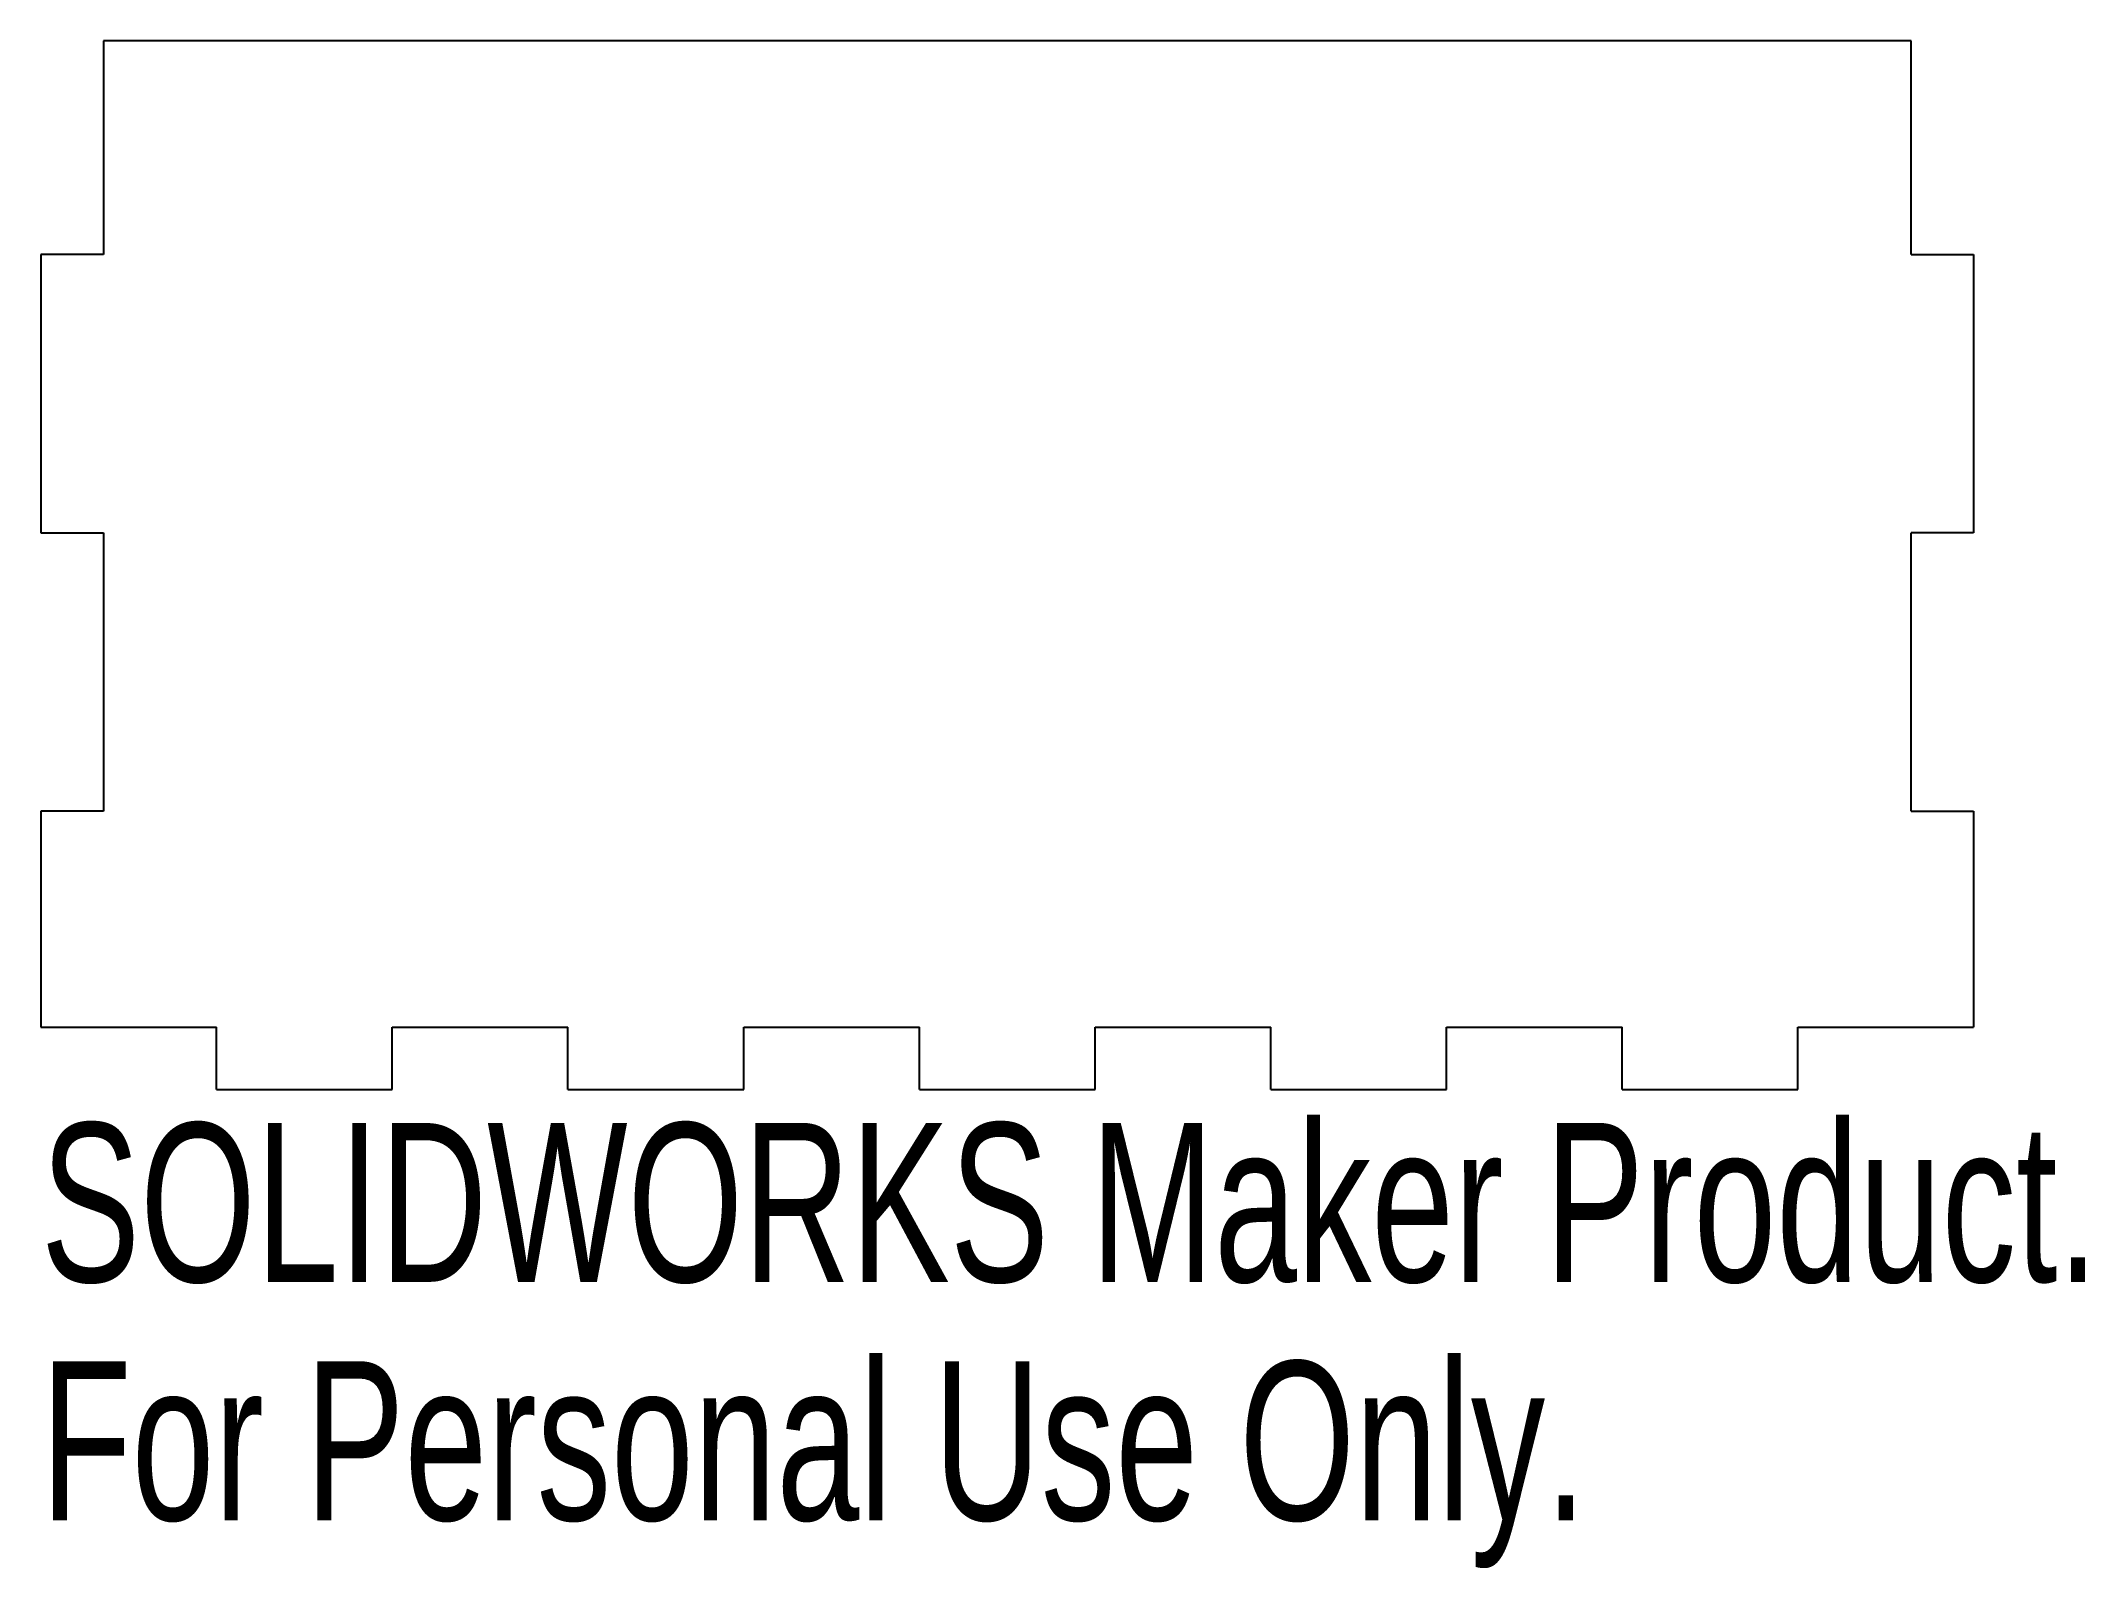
# Model space of a CAD drawing. Header units: millimetres. Extents: x -29.4 to 32.8, y -16.5 to 30.
import ezdxf

# ---------------------------------------------------------------- set-up
doc = ezdxf.new("R2010")
doc.units = ezdxf.units.MM
doc.styles.add('SLDTEXTSTYLE0', font='TXT', dxfattribs={"width": 0.7})

msp = doc.modelspace()

# ---------------------------------------------------------------- linework, layer by layer
at = {"color": 7, "linetype": 'Continuous', "lineweight": 25}
for p, q in [((27.5, 30), (-27.5, 30)), ((-27.5, 30), (-27.5, 23.5)), ((27.5, 23.5), (27.5, 30)), ((-27.5, 23.5), (-29.4, 23.5)), ((-29.4, 23.5), (-29.4, 15.033)), ((27.5, 23.5), (29.4, 23.5)), ((29.4, 23.5), (29.4, 15.033)), ((-29.4, 15.033), (-27.5, 15.033)), ((-27.5, 15.033), (-27.5, 6.567)), ((27.5, 6.567), (27.5, 15.033)), ((29.4, 15.033), (27.5, 15.033)), ((-27.5, 6.567), (-29.4, 6.567)), ((-29.4, 6.567), (-29.4, 0)), ((27.5, 6.567), (29.4, 6.567)), ((29.4, 6.567), (29.4, 0)), ((-29.4, 0), (-24.055, 0)), ((-24.055, -1.9), (-24.055, 0)), ((-18.709, -1.9), (-18.709, 0)), ((-18.709, 0), (-13.364, 0)), ((-13.364, -1.9), (-13.364, 0)), ((-8.018, -1.9), (-8.018, 0)), ((-8.018, 0), (-2.673, 0)), ((-2.673, -1.9), (-2.673, 0)), ((2.673, -1.9), (2.673, 0)), ((2.673, 0), (8.018, 0)), ((8.018, -1.9), (8.018, 0)), ((13.364, -1.9), (13.364, 0)), ((13.364, 0), (18.709, 0)), ((18.709, -1.9), (18.709, 0)), ((24.055, -1.9), (24.055, 0)), ((24.055, 0), (29.4, 0)), ((-24.055, -1.9), (-18.709, -1.9)), ((-13.364, -1.9), (-8.018, -1.9)), ((-2.673, -1.9), (2.673, -1.9)), ((8.018, -1.9), (13.364, -1.9)), ((18.709, -1.9), (24.055, -1.9))]:
    msp.add_line(p, q, dxfattribs=at)

# ---------------------------------------------------------------- texts
at = {"color": 7, "linetype": 'Continuous', "char_height": 4.83362, "attachment_point": 1, "style": 'SLDTEXTSTYLE0'}
for s, insert in [('SOLIDWORKS Maker Product.', (-29.4, -2.92)), ('For Personal Use Only.', (-29.4, -10.17))]:
    msp.add_mtext(s, dxfattribs=dict(at, insert=insert))

doc.saveas('drawing.dxf')
